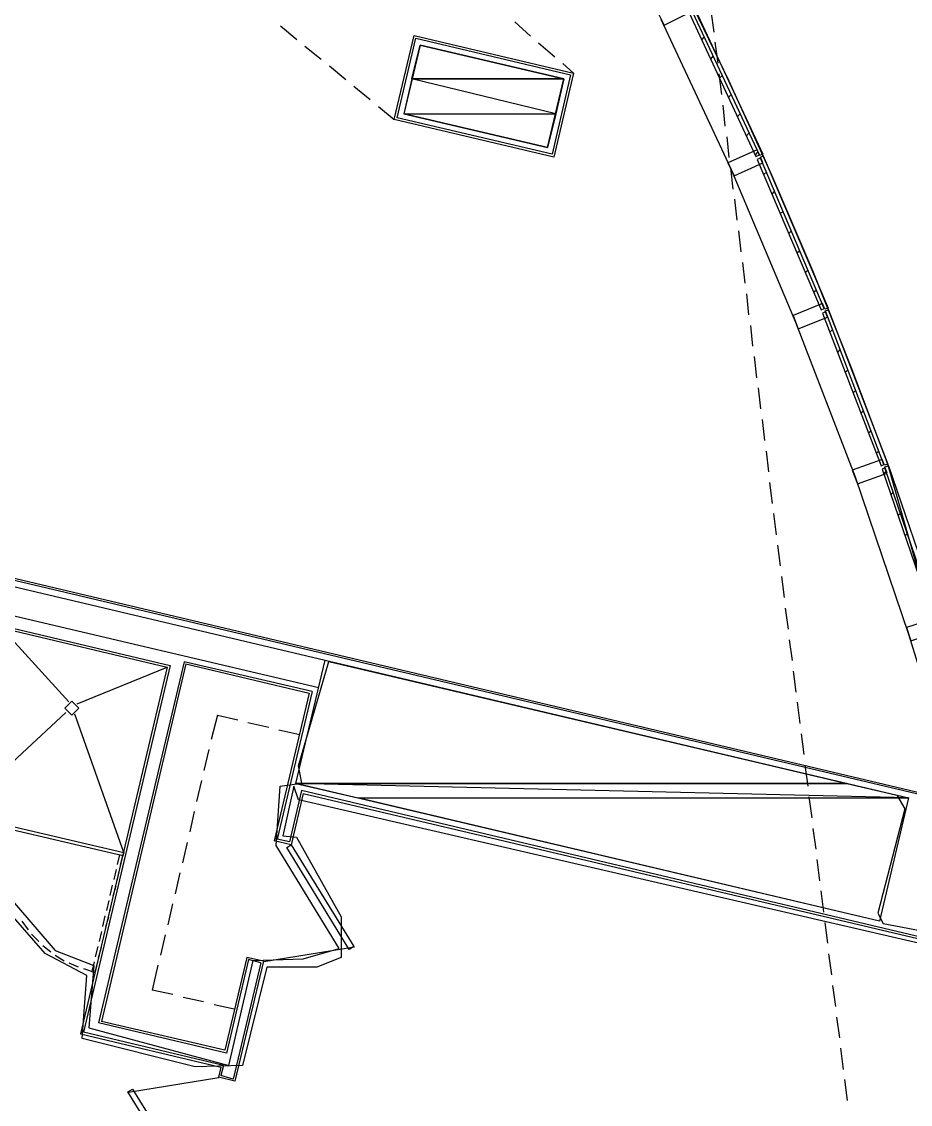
# Model space of a CAD drawing. Header units: feet. Extents: x -84 to 198, y -22 to 181.
# Drawn here: x 114.97 to 136, y 101.76 to 127.4 of the extents above; entities that cross this region are included whole.
import ezdxf

# ---------------------------------------------------------------- set-up
doc = ezdxf.new("R2010")
doc.units = ezdxf.units.FT
for name, color, linetype in [('A-AREA-UNIDAD', 30, 'CONTINUOUS'), ('A-LINEA', 7, 'CONTINUOUS'), ('A-MURO-CONCRETO', 8, 'CONTINUOUS')]:
    doc.layers.add(name, color=color, linetype=linetype)

msp = doc.modelspace()

# ---------------------------------------------------------------- linework, layer by layer
at = {"layer": 'A-AREA-UNIDAD'}
for points in [[(114.8, 106.5244), (115.76, 105.4044), (116.672, 105.0489), (116.56, 103.5733), (119.872, 102.6844), (120.448, 105.1733), (121.632, 105.2089), (122.48, 105.4578), (120.992, 107.8933), (121.088, 109.2978), (121.6, 109.3689), (121.52, 109.7778), (122.24, 112.2489), (135.68, 109.0844), (135.872, 108.7644), (135.232, 106.2933), (135.36, 106.0444), (137.44, 105.6533)], [(137.248, 105.3333), (121.52, 108.9778), (121.408, 109.2978), (121.152, 108.1244), (121.472, 108.0889), (122.528, 106.2044), (122.528, 105.2444), (121.952, 105.0133), (120.768, 105.0133), (120.192, 102.6844), (119.072, 102.6489), (116.4, 103.3244), (116.512, 104.8178), (115.52, 105.3333), (114.72, 106.2578)]]:
    msp.add_lwpolyline(points, dxfattribs=at)
at = {"layer": 'A-LINEA'}
for p, q in [((130.8533, 127.8044), (132.5067, 124.2578)), ((131.28, 127.6578), (131.3467, 127.1511)), ((130.0933, 127.4578), (131.76, 123.8978)), ((121.0933, 127.2978), (121.48, 126.9778)), ((126.64, 127.3911), (127.0133, 127.0578)), ((127.2, 126.8978), (127.5867, 126.5644)), ((131.0667, 126.9644), (131.12, 127.0311)), ((131.3733, 126.9111), (131.44, 126.4178)), ((121.6667, 126.8178), (122.0533, 126.5111)), ((127.7733, 126.4044), (128.0267, 126.1778)), ((131.28, 126.5111), (131.3333, 126.5778)), ((122.2533, 126.3511), (122.64, 126.0311)), ((131.4667, 126.1644), (131.5333, 125.6711)), ((131.48, 126.0578), (131.5467, 126.1244)), ((122.8267, 125.8711), (123.2133, 125.5511)), ((131.6933, 125.6044), (131.76, 125.6711)), ((123.4133, 125.3911), (123.7867, 125.0844)), ((131.56, 125.4178), (131.6133, 124.9244)), ((131.9067, 125.1511), (131.9733, 125.2178)), ((131.6533, 124.6711), (131.7067, 124.1778)), ((132.12, 124.6978), (132.1867, 124.7644)), ((132.3333, 124.2444), (132.3867, 124.3111)), ((132.52, 124.2178), (134.0533, 120.6178)), ((131.7467, 123.9378), (131.8, 123.4311)), ((131.76, 123.8978), (133.28, 120.2844)), ((132.5333, 123.7778), (132.6, 123.8444)), ((132.7333, 123.3111), (132.7867, 123.3778)), ((131.84, 123.1911), (131.8933, 122.6978)), ((132.92, 122.8444), (132.9867, 122.9111)), ((131.9333, 122.4444), (131.9867, 121.9511)), ((133.12, 122.3778), (133.1867, 122.4444)), ((133.32, 121.9244), (133.3867, 121.9778)), ((132.0267, 121.6978), (132.08, 121.2044)), ((133.52, 121.4578), (133.5733, 121.5111)), ((133.7067, 120.9911), (133.7733, 121.0444)), ((132.12, 120.9511), (132.1733, 120.4578)), ((134.0667, 120.5778), (135.4667, 116.9244)), ((133.28, 120.2844), (134.6933, 116.6178)), ((132.2133, 120.2044), (132.2667, 119.7111)), ((134.0933, 120.0444), (134.16, 120.1111)), ((132.3067, 119.4711), (132.36, 118.9644)), ((134.28, 119.5644), (134.3333, 119.6311)), ((134.4533, 119.0844), (134.52, 119.1511)), ((132.4, 118.7244), (132.4533, 118.2311)), ((134.64, 118.6044), (134.7067, 118.6711)), ((134.8267, 118.1244), (134.8933, 118.1911)), ((132.4933, 117.9778), (132.5467, 117.4844)), ((135, 117.6578), (135.0667, 117.7111)), ((132.5867, 117.2311), (132.64, 116.7378)), ((135.1867, 117.1778), (135.2533, 117.2311)), ((137.9398, 108.2043), (135.4705, 116.9202)), ((135.36, 116.6978), (135.4267, 116.7511)), ((135.48, 116.8844), (136.7467, 113.1778)), ((132.6667, 116.4844), (132.7333, 115.9911)), ((134.6933, 116.6178), (135.96, 112.8978)), ((137.1067, 108.8844), (106.52, 116.1244)), ((106.5867, 116.1644), (137.0933, 108.9378)), ((135.5333, 116.2044), (135.6, 116.2578)), ((132.76, 115.7511), (132.8267, 115.2444)), ((135.7067, 115.7111), (135.7733, 115.7644)), ((135.8667, 115.2178), (135.9333, 115.2844)), ((132.8533, 115.0044), (132.92, 114.5111)), ((114.5733, 114.0711), (122.1467, 112.2844)), ((132.9467, 114.2578), (133.0133, 113.7644)), ((114.4133, 113.4178), (122, 111.6311)), ((133.04, 113.5111), (133.1067, 113.0178)), ((116.08, 111.2978), (114.4933, 113.0444)), ((114.4933, 113.0444), (118.4133, 112.1111)), ((135.96, 112.8978), (136.96, 109.6311)), ((133.1333, 112.7644), (133.2, 112.2711)), ((116.28, 111.2444), (118.4133, 112.1111)), ((118.4133, 112.1111), (116.36, 103.4311)), ((118.8133, 112.2444), (116.7867, 103.6978)), ((118.8533, 112.1911), (116.8533, 103.7244)), ((121.84, 111.5378), (118.8133, 112.2444)), ((118.8533, 112.1911), (121.7733, 111.4978)), ((133.2267, 112.0178), (133.2933, 111.5244)), ((121.84, 111.5378), (121.0133, 108.0444)), ((121.7733, 111.4978), (120.9467, 108.0044)), ((133.32, 111.2844), (133.3867, 110.7778)), ((113.4533, 108.6578), (116.0133, 111.0444)), ((117.3867, 107.7244), (116.2267, 111.0044)), ((119.6, 110.9778), (119.4533, 110.4044)), ((119.6, 110.9778), (120.08, 110.8711)), ((120.32, 110.8044), (120.8133, 110.6978)), ((121.0533, 110.6311), (121.5467, 110.5244)), ((133.4133, 110.5378), (133.48, 110.0444)), ((119.4, 110.1644), (119.28, 109.6711)), ((133.5067, 109.7911), (133.5733, 109.2978)), ((119.2267, 109.4311), (119.1067, 108.9378)), ((121.5867, 109.1911), (121.3067, 107.9778)), ((121.6267, 109.1244), (121.3467, 107.9111)), ((137.3733, 105.4578), (121.5867, 109.1911)), ((121.6267, 109.1244), (137.3733, 105.4044)), ((133.6, 109.0444), (133.6667, 108.5511)), ((119.0533, 108.6978), (118.9467, 108.2178)), ((133.6933, 108.2978), (133.76, 107.8044)), ((118.88, 107.9644), (118.7733, 107.4844)), ((121.3467, 107.9111), (120.9467, 108.0044)), ((121.3067, 107.9778), (121.0133, 108.0444)), ((117.3333, 107.6978), (117.3333, 107.6978)), ((133.7867, 107.5644), (133.8533, 107.0578)), ((117.2, 107.3244), (117.1467, 107.0844)), ((117.2267, 107.0578), (117.28, 107.2978)), ((118.7067, 107.2444), (118.6, 106.7511)), ((117.1067, 106.9511), (117.0533, 106.7111)), ((117.1333, 106.6978), (117.2, 106.9378)), ((133.88, 106.8178), (133.9467, 106.3111)), ((117.0267, 106.5911), (116.9733, 106.3511)), ((117.0533, 106.3244), (117.1067, 106.5778)), ((118.5333, 106.5111), (118.4267, 106.0178)), ((116.9333, 106.2311), (116.88, 105.9778)), ((116.96, 105.9644), (117.0267, 106.2044)), ((114.9733, 106.0978), (115.12, 105.8978)), ((133.9733, 106.0711), (134.04, 105.5778)), ((115.2, 105.7911), (115.3733, 105.6178)), ((116.8533, 105.8578), (116.8, 105.6178)), ((116.88, 105.6044), (116.9333, 105.8444)), ((118.36, 105.7778), (118.2533, 105.2978)), ((115.4667, 105.5244), (115.6533, 105.3778)), ((116.7733, 105.4978), (116.7067, 105.2578)), ((116.7867, 105.2311), (116.8533, 105.4844)), ((120.701, 105.1472), (122.8418, 105.4935)), ((115.76, 105.2978), (115.9733, 105.1644)), ((116.08, 105.1111), (116.3067, 105.0178)), ((116.7067, 104.8844), (116.76, 105.1111)), ((120.2933, 105.2444), (119.7733, 103.0444)), ((120.3333, 105.1911), (119.8133, 102.9778)), ((120.6267, 105.1111), (119.9733, 102.3644)), ((120.6933, 105.1511), (120.0133, 102.3111)), ((120.6933, 105.1511), (120.2933, 105.2444)), ((120.6267, 105.1111), (120.3333, 105.1911)), ((134.0667, 105.3244), (134.1333, 104.8311)), ((116.4267, 104.9778), (116.7067, 104.8844)), ((118.1867, 105.0578), (118.0533, 104.4711)), ((118.5467, 104.3644), (118.0533, 104.4711)), ((134.16, 104.5778), (134.2267, 104.0844)), ((119.2667, 104.1911), (118.7867, 104.2978)), ((120, 104.0178), (119.52, 104.1244)), ((134.2533, 103.8311), (134.32, 103.3378)), ((119.8133, 102.9778), (116.7867, 103.6978)), ((119.7733, 103.0444), (116.8533, 103.7244)), ((119.7467, 102.6844), (116.4267, 103.4711)), ((134.3467, 103.0978), (134.4133, 102.5911)), ((119.7467, 102.6844), (119.68, 102.4444)), ((119.6323, 102.395), (117.4916, 102.0487)), ((120.0133, 102.3111), (119.6267, 102.4044)), ((119.9733, 102.3644), (119.68, 102.4444)), ((134.44, 102.3511), (134.5067, 101.8578))]:
    msp.add_line(p, q, dxfattribs=at)
for points in [[(135.4667, 116.9244), (134.6, 119.2178), (133.6933, 121.4978), (132.72, 123.7644), (131.7067, 126.0044), (130.64, 128.2178), (129.5333, 130.4044), (128.4, 132.5244), (127.2133, 134.6311), (125.9867, 136.6978), (124.72, 138.7378), (123.4133, 140.7644), (122.1867, 142.5644), (120.92, 144.3378), (119.6267, 146.0978)], [(130.84, 127.6444), (130.7733, 127.7778), (130.8533, 127.8044), (130.84, 127.8444), (130.76, 127.8044), (130.6933, 127.9378), (130.0267, 127.6178), (130.1733, 127.3111), (130.84, 127.6444)], [(130.7067, 127.7244), (132.3467, 124.2044), (132.4267, 124.2444), (130.7867, 127.7511), (130.7067, 127.7244)], [(124.2533, 127.0711), (128.0267, 126.1778), (127.56, 124.1911), (123.7867, 125.0844), (124.2533, 127.0711)], [(124.2933, 127.0044), (127.96, 126.1378), (127.52, 124.2578), (123.8533, 125.1244), (124.2933, 127.0044)], [(127.4133, 124.4178), (127.8, 126.0444), (124.4, 126.8444), (124.0133, 125.2178), (127.4133, 124.4178)], [(132.5067, 124.0578), (132.4533, 124.1911), (132.52, 124.2178), (132.5067, 124.2578), (132.4267, 124.2311), (132.3733, 124.3644), (131.68, 124.0578), (131.8267, 123.7511), (132.5067, 124.0578)], [(132.3733, 124.1378), (133.8933, 120.5778), (133.96, 120.6044), (132.4533, 124.1644), (132.3733, 124.1378)], [(134.04, 120.4044), (133.9867, 120.5511), (134.0667, 120.5778), (134.0533, 120.6178), (133.9733, 120.5911), (133.92, 120.7244), (133.2267, 120.4444), (133.3467, 120.1244), (134.04, 120.4044)], [(133.92, 120.4978), (135.3067, 116.8844), (135.3733, 116.9111), (134, 120.5244), (133.92, 120.4978)], [(135.4533, 116.7111), (135.4, 116.8578), (135.48, 116.8844), (135.4667, 116.9244), (135.3867, 116.8978), (135.3333, 117.0311), (134.6267, 116.7778), (134.7467, 116.4578), (135.4533, 116.7111)], [(135.3333, 116.8044), (136.5867, 113.1378), (136.6533, 113.1644), (135.4, 116.8311), (135.3333, 116.8044)], [(114.4533, 113.1111), (118.48, 112.1511), (116.4267, 103.4711)], [(136.72, 112.9778), (136.68, 113.1111), (136.76, 113.1378), (136.7467, 113.1778), (136.6667, 113.1511), (136.6267, 113.2844), (135.9067, 113.0578), (136.0133, 112.7378), (136.72, 112.9778)], [(121.4533, 109.3644), (122.1467, 112.2844), (135.96, 109.0178), (135.2667, 106.0978), (121.4533, 109.3644)], [(116.32, 111.1444), (116.1533, 111.3111), (115.9867, 111.1444), (116.1533, 110.9778), (116.32, 111.1444)], [(114.6267, 108.3778), (117.3867, 107.7244), (117.36, 107.6444), (114.6, 108.2978), (114.6267, 108.3778)], [(117.3067, 107.4311), (117.36, 107.6444), (117.28, 107.6711), (117.2267, 107.4444)], [(121.3467, 107.9111), (122.8267, 105.4978), (122.72, 105.4311), (121.24, 107.8444), (121.3467, 107.9111)], [(116.68, 105.1378), (116.6267, 104.9111), (116.7067, 104.8844)], [(116.36, 103.4311), (119.68, 102.6444), (119.6267, 102.4044)], [(118.9733, 99.6444), (117.48, 102.0578), (117.5867, 102.1244), (119.08, 99.7111), (118.9733, 99.6444)]]:
    msp.add_lwpolyline(points, dxfattribs=at)
at = {"layer": 'A-MURO-CONCRETO'}
for points in [[(124.4, 126.8444), (127.8, 126.0444), (124.2, 126.0444), (124.4, 126.8444), (124.4, 126.8444)], [(124.2, 126.0444), (124.0133, 125.2178), (127.6133, 125.2178), (124.2, 126.0444)], [(124.2, 126.0444), (127.8, 126.0444), (127.6133, 125.2178), (124.2, 126.0444), (124.2, 126.0444)], [(124.0133, 125.2178), (127.6133, 125.2178), (127.4133, 124.4178), (124.0133, 125.2178), (124.0133, 125.2178)], [(122.1467, 112.2844), (134.4933, 109.3644), (121.4533, 109.3644), (122.1467, 112.2844), (122.1467, 112.2844)], [(121.4533, 109.3644), (122.92, 109.0178), (135.96, 109.0178), (121.4533, 109.3644)], [(121.4533, 109.3644), (134.4933, 109.3644), (135.96, 109.0178), (121.4533, 109.3644), (121.4533, 109.3644)], [(122.92, 109.0178), (135.96, 109.0178), (135.2667, 106.0978), (122.92, 109.0178), (122.92, 109.0178)]]:
    msp.add_lwpolyline(points, dxfattribs=at)

doc.saveas('drawing.dxf')
